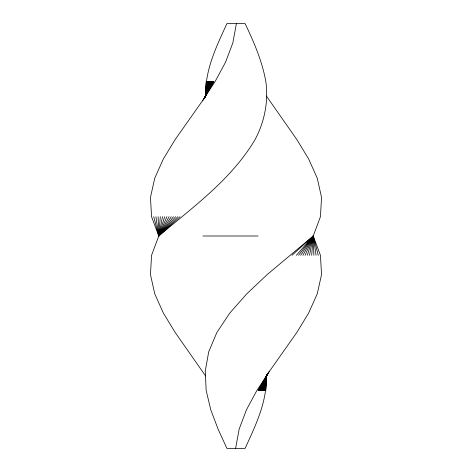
<?xml version="1.0" encoding="UTF-8"?>
<svg xmlns="http://www.w3.org/2000/svg" width="472" height="472" viewBox="0 0 472 472"><rect width="100%" height="100%" fill="white"/><g stroke="black" fill="none" stroke-linecap="round" stroke-linejoin="round"><path stroke-width="0.71" d="M205.562 94.4L205.426 97.261L206.813 81.526L205.214 97.261L208.73 81.526L205.078 97.261L208.093 81.526L205.29 97.261L205.526 95.828M205.662 92.252C205.928 67.879 216.972 45.33 226.908 23.6L245.092 23.6C253.971 42.138 262.178 61.183 265.825 81.526C268.633 101.51 264.515 121.67 255.157 139.452C231.634 179.201 193.461 206.724 158.763 236L151.553 255.311L150.468 274.615L154.781 293.926L163.459 313.237L175.23 332.548L205.615 375.989M266.385 96.011L296.77 139.452L308.541 158.763L317.219 178.074L321.532 197.385L320.447 216.689L313.237 236L267.134 274.615L246.691 293.926L229.652 313.237L216.843 332.548L208.695 351.852L205.255 371.163L206.175 390.474L210.772 409.784L218.07 429.089L226.908 448.4L245.092 448.4C255.027 426.67 266.072 404.12 266.338 379.748M266.438 377.6L266.574 374.738L265.187 390.474L266.786 374.738L263.27 390.474L266.922 374.738L263.907 390.474L266.709 374.738L266.473 376.172M205.261 97.261L206.175 81.526M265.825 390.474L266.739 374.738M160.309 216.689L158.763 236L180.015 216.689M311.691 255.311L313.237 236L291.985 255.311M205.721 94.4L207.45 81.526L205.172 97.261M266.279 377.6L264.55 390.474L266.827 374.738M236.395 23.6L232.838 42.911L225.551 62.215L215.114 81.526L202.447 100.837L175.23 139.452L163.459 158.763L154.781 178.074L150.468 197.385L151.553 216.689L158.763 236L177.826 216.689M235.605 448.4L239.162 429.089L246.449 409.784L256.886 390.474L269.553 371.163L296.77 332.548L308.541 313.237L317.219 293.926L321.532 274.615L320.447 255.311L313.237 236L296.363 255.311M162.498 216.689L158.763 236L175.637 216.689M309.502 255.311L313.237 236L298.552 255.311M204.895 97.385L210.648 81.526L205.308 96.701L209.367 81.526L205.19 96.701M267.105 374.615L261.352 390.474L266.692 375.299L262.633 390.474L266.81 375.299M164.687 216.689L158.763 236L153.742 216.689M307.313 255.311L313.237 236L318.258 255.311M205.326 96.701L210.005 81.526L204.948 97.385M266.674 375.299L261.995 390.474L267.052 374.615M205.226 96.843L211.285 81.526L204.801 97.509M266.774 375.157L260.715 390.474L267.199 374.491M166.876 216.689L158.763 236L155.931 216.689M305.124 255.311L313.237 236L316.069 255.311M204.907 97.509L211.922 81.526L204.447 98.17M267.093 374.491L260.078 390.474L267.553 373.83M204.801 97.615L212.559 81.526L204.317 98.264M267.199 374.384L259.441 390.474L267.683 373.736M204.4 98.264L213.202 81.526L203.88 98.908M267.6 373.736L258.798 390.474L268.12 373.092M169.065 216.689L158.763 236L158.12 216.689M302.935 255.311L313.237 236L313.88 255.311M203.91 98.967L213.84 81.526L202.647 100.837M268.09 373.033L258.16 390.474L269.353 371.163M171.259 216.689L158.763 236L173.448 216.689M300.741 255.311L313.237 236M202.901 236L258.066 236"/></g></svg>
